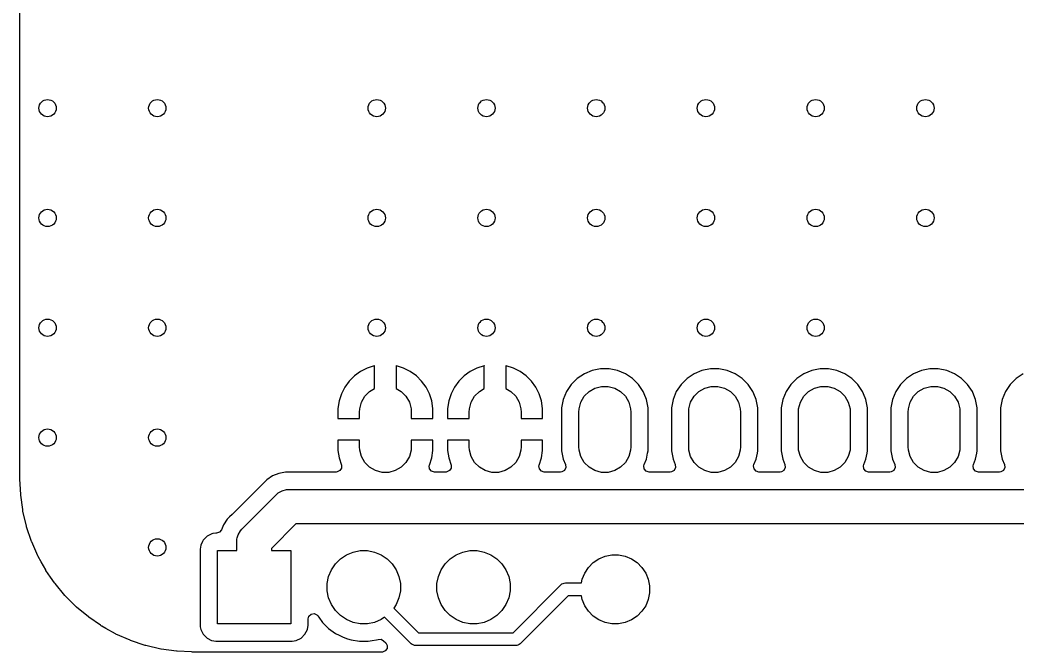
# Model space of a CAD drawing. Extents: x 2.6 to 14.2, y -9.4 to -3.8.
# Drawn here: x 2.558 to 3.467, y -9.426 to -8.85 of the extents above; entities that cross this region are included whole.
import ezdxf

# ---------------------------------------------------------------- set-up
doc = ezdxf.new("R2010")
doc.units = 0
doc.header["$MEASUREMENT"] = 0
doc.layers.add('BLACK', color=7, linetype='CONTINUOUS')

msp = doc.modelspace()

# ---------------------------------------------------------------- linework, layer by layer
at = {"layer": 'BLACK', "linetype": 'CONTINUOUS'}
for p, q in [((2.55806, -8.87203), (2.55806, -8.82437)), ((2.55806, -9.00283), (2.55806, -8.87203)), ((2.55806, -9.2682), (2.55806, -9.00283)), ((2.87448, -9.16718), (2.86841, -9.17028)), ((2.88096, -9.16507), (2.87448, -9.16718)), ((2.88097, -9.16507), (2.88096, -9.16507)), ((2.88126, -9.16503), (2.88097, -9.16507)), ((2.88126, -9.18595), (2.88126, -9.16503)), ((2.88126, -9.16503), (2.88126, -9.16503)), ((2.90125, -9.16507), (2.90095, -9.16503)), ((2.90095, -9.16503), (2.90095, -9.18595)), ((2.90773, -9.16718), (2.90125, -9.16507)), ((2.90125, -9.16507), (2.90125, -9.16507)), ((2.9138, -9.17028), (2.90773, -9.16718)), ((2.97448, -9.16718), (2.96841, -9.17028)), ((2.98096, -9.16507), (2.97448, -9.16718)), ((2.98097, -9.16507), (2.98096, -9.16507)), ((2.98126, -9.16503), (2.98097, -9.16507)), ((2.98126, -9.18595), (2.98126, -9.16503)), ((2.98126, -9.16503), (2.98126, -9.16503)), ((3.00125, -9.16507), (3.00095, -9.16503)), ((3.00095, -9.16503), (3.00095, -9.18595)), ((3.00773, -9.16718), (3.00125, -9.16507)), ((3.00125, -9.16507), (3.00125, -9.16507)), ((3.0138, -9.17028), (3.00773, -9.16718)), ((3.08723, -9.16793), (3.07962, -9.16944)), ((3.09499, -9.16793), (3.08723, -9.16793)), ((3.08723, -9.16793), (3.08723, -9.16793)), ((3.1026, -9.16944), (3.09499, -9.16793)), ((3.09499, -9.16793), (3.09499, -9.16793)), ((3.18723, -9.16793), (3.17962, -9.16944)), ((3.19499, -9.16793), (3.18723, -9.16793)), ((3.18723, -9.16793), (3.18723, -9.16793)), ((3.2026, -9.16944), (3.19499, -9.16793)), ((3.19499, -9.16793), (3.19499, -9.16793)), ((3.28723, -9.16793), (3.27962, -9.16944)), ((3.29499, -9.16793), (3.28723, -9.16793)), ((3.28723, -9.16793), (3.28723, -9.16793)), ((3.3026, -9.16944), (3.29499, -9.16793)), ((3.29499, -9.16793), (3.29499, -9.16793)), ((3.38723, -9.16793), (3.37962, -9.16944)), ((3.39499, -9.16793), (3.38723, -9.16793)), ((3.38723, -9.16793), (3.38723, -9.16793)), ((3.4026, -9.16944), (3.39499, -9.16793)), ((3.39499, -9.16793), (3.39499, -9.16793)), ((2.86289, -9.17428), (2.85807, -9.1791)), ((2.86841, -9.17028), (2.86289, -9.17428)), ((2.91932, -9.17428), (2.9138, -9.17028)), ((2.92414, -9.1791), (2.91932, -9.17428)), ((2.96289, -9.17428), (2.95807, -9.1791)), ((2.96841, -9.17028), (2.96289, -9.17428)), ((3.01932, -9.17428), (3.0138, -9.17028)), ((3.02414, -9.1791), (3.01932, -9.17428)), ((3.066, -9.17672), (3.06051, -9.18221)), ((3.07245, -9.17241), (3.066, -9.17672)), ((3.066, -9.17672), (3.066, -9.17672)), ((3.07962, -9.16944), (3.07245, -9.17241)), ((3.07245, -9.17241), (3.07245, -9.17241)), ((3.07962, -9.16944), (3.07962, -9.16944)), ((3.10976, -9.17241), (3.1026, -9.16944)), ((3.1026, -9.16944), (3.1026, -9.16944)), ((3.11622, -9.17672), (3.10976, -9.17241)), ((3.10976, -9.17241), (3.10976, -9.17241)), ((3.1217, -9.18221), (3.11622, -9.17672)), ((3.11622, -9.17672), (3.11622, -9.17672)), ((3.166, -9.17672), (3.16051, -9.18221)), ((3.17245, -9.17241), (3.166, -9.17672)), ((3.166, -9.17672), (3.166, -9.17672)), ((3.17962, -9.16944), (3.17245, -9.17241)), ((3.17245, -9.17241), (3.17245, -9.17241)), ((3.17962, -9.16944), (3.17962, -9.16944)), ((3.20976, -9.17241), (3.2026, -9.16944)), ((3.2026, -9.16944), (3.2026, -9.16944)), ((3.21622, -9.17672), (3.20976, -9.17241)), ((3.20976, -9.17241), (3.20976, -9.17241)), ((3.2217, -9.18221), (3.21622, -9.17672)), ((3.21622, -9.17672), (3.21622, -9.17672)), ((3.266, -9.17672), (3.26051, -9.18221)), ((3.27245, -9.17241), (3.266, -9.17672)), ((3.266, -9.17672), (3.266, -9.17672)), ((3.27962, -9.16944), (3.27245, -9.17241)), ((3.27245, -9.17241), (3.27245, -9.17241)), ((3.27962, -9.16944), (3.27962, -9.16944)), ((3.30976, -9.17241), (3.3026, -9.16944)), ((3.3026, -9.16944), (3.3026, -9.16944)), ((3.31622, -9.17672), (3.30976, -9.17241)), ((3.30976, -9.17241), (3.30976, -9.17241)), ((3.3217, -9.18221), (3.31622, -9.17672)), ((3.31622, -9.17672), (3.31622, -9.17672)), ((3.366, -9.17672), (3.36051, -9.18221)), ((3.37245, -9.17241), (3.366, -9.17672)), ((3.366, -9.17672), (3.366, -9.17672)), ((3.37962, -9.16944), (3.37245, -9.17241)), ((3.37245, -9.17241), (3.37245, -9.17241)), ((3.37962, -9.16944), (3.37962, -9.16944)), ((3.40976, -9.17241), (3.4026, -9.16944)), ((3.4026, -9.16944), (3.4026, -9.16944)), ((3.41622, -9.17672), (3.40976, -9.17241)), ((3.40976, -9.17241), (3.40976, -9.17241)), ((3.4217, -9.18221), (3.41622, -9.17672)), ((3.41622, -9.17672), (3.41622, -9.17672)), ((3.466, -9.17672), (3.46051, -9.18221)), ((3.47245, -9.17241), (3.466, -9.17672)), ((3.466, -9.17672), (3.466, -9.17672)), ((2.85407, -9.18462), (2.85097, -9.19069)), ((2.85807, -9.1791), (2.85407, -9.18462)), ((2.87673, -9.18857), (2.88126, -9.18595)), ((2.90095, -9.18595), (2.90549, -9.18857)), ((2.92815, -9.18462), (2.92414, -9.1791)), ((2.93124, -9.19069), (2.92815, -9.18462)), ((2.95407, -9.18462), (2.95097, -9.19069)), ((2.95807, -9.1791), (2.95407, -9.18462)), ((2.97673, -9.18857), (2.98126, -9.18595)), ((3.00095, -9.18595), (3.00549, -9.18857)), ((3.02815, -9.18462), (3.02414, -9.1791)), ((3.03124, -9.19069), (3.02815, -9.18462)), ((3.06051, -9.18221), (3.0562, -9.18866)), ((3.06051, -9.18221), (3.06051, -9.18221)), ((3.07673, -9.18857), (3.08207, -9.18549)), ((3.08207, -9.18549), (3.08802, -9.18389)), ((3.08802, -9.18389), (3.09419, -9.18389)), ((3.09419, -9.18389), (3.10015, -9.18549)), ((3.10015, -9.18549), (3.10549, -9.18857)), ((3.12601, -9.18866), (3.1217, -9.18221)), ((3.1217, -9.18221), (3.1217, -9.18221)), ((3.16051, -9.18221), (3.1562, -9.18866)), ((3.16051, -9.18221), (3.16051, -9.18221)), ((3.17673, -9.18857), (3.18207, -9.18549)), ((3.18207, -9.18549), (3.18802, -9.18389)), ((3.18802, -9.18389), (3.19419, -9.18389)), ((3.19419, -9.18389), (3.20015, -9.18549)), ((3.20015, -9.18549), (3.20549, -9.18857)), ((3.22601, -9.18866), (3.2217, -9.18221)), ((3.2217, -9.18221), (3.2217, -9.18221)), ((3.26051, -9.18221), (3.2562, -9.18866)), ((3.26051, -9.18221), (3.26051, -9.18221)), ((3.27673, -9.18857), (3.28207, -9.18549)), ((3.28207, -9.18549), (3.28802, -9.18389)), ((3.28802, -9.18389), (3.29419, -9.18389)), ((3.29419, -9.18389), (3.30015, -9.18549)), ((3.30015, -9.18549), (3.30549, -9.18857)), ((3.32601, -9.18866), (3.3217, -9.18221)), ((3.3217, -9.18221), (3.3217, -9.18221)), ((3.36051, -9.18221), (3.3562, -9.18866)), ((3.36051, -9.18221), (3.36051, -9.18221)), ((3.37673, -9.18857), (3.38207, -9.18549)), ((3.38207, -9.18549), (3.38802, -9.18389)), ((3.38802, -9.18389), (3.39419, -9.18389)), ((3.39419, -9.18389), (3.40015, -9.18549)), ((3.40015, -9.18549), (3.40549, -9.18857)), ((3.42601, -9.18866), (3.4217, -9.18221)), ((3.4217, -9.18221), (3.4217, -9.18221)), ((3.46051, -9.18221), (3.4562, -9.18866)), ((3.46051, -9.18221), (3.46051, -9.18221)), ((2.85097, -9.19069), (2.84887, -9.19717)), ((2.86928, -9.19828), (2.87237, -9.19293)), ((2.87237, -9.19293), (2.87673, -9.18857)), ((2.90549, -9.18857), (2.90985, -9.19293)), ((2.90985, -9.19293), (2.91293, -9.19828)), ((2.93335, -9.19717), (2.93124, -9.19069)), ((2.95097, -9.19069), (2.94887, -9.19717)), ((2.96928, -9.19828), (2.97237, -9.19293)), ((2.97237, -9.19293), (2.97673, -9.18857)), ((3.00549, -9.18857), (3.00985, -9.19293)), ((3.00985, -9.19293), (3.01293, -9.19828)), ((3.03335, -9.19717), (3.03124, -9.19069)), ((3.05323, -9.19583), (3.05172, -9.20344)), ((3.0562, -9.18866), (3.05323, -9.19583)), ((3.05323, -9.19583), (3.05323, -9.19583)), ((3.0562, -9.18866), (3.0562, -9.18866)), ((3.06928, -9.19828), (3.07237, -9.19293)), ((3.07237, -9.19293), (3.07673, -9.18857)), ((3.10549, -9.18857), (3.10985, -9.19293)), ((3.10985, -9.19293), (3.11293, -9.19828)), ((3.12839, -9.1944), (3.12601, -9.18866)), ((3.12601, -9.18866), (3.12601, -9.18866)), ((3.12898, -9.19583), (3.12839, -9.1944)), ((3.1305, -9.20344), (3.12898, -9.19583)), ((3.12898, -9.19583), (3.12898, -9.19583)), ((3.12898, -9.19583), (3.12898, -9.19583)), ((3.15323, -9.19583), (3.15172, -9.20344)), ((3.1562, -9.18866), (3.15323, -9.19583)), ((3.15323, -9.19583), (3.15323, -9.19583)), ((3.1562, -9.18866), (3.1562, -9.18866)), ((3.16928, -9.19828), (3.17237, -9.19293)), ((3.17237, -9.19293), (3.17673, -9.18857)), ((3.20549, -9.18857), (3.20985, -9.19293)), ((3.20985, -9.19293), (3.21293, -9.19828)), ((3.22839, -9.1944), (3.22601, -9.18866)), ((3.22601, -9.18866), (3.22601, -9.18866)), ((3.22898, -9.19583), (3.22839, -9.1944)), ((3.2305, -9.20344), (3.22898, -9.19583)), ((3.22898, -9.19583), (3.22898, -9.19583)), ((3.22898, -9.19583), (3.22898, -9.19583)), ((3.25323, -9.19583), (3.25172, -9.20344)), ((3.2562, -9.18866), (3.25323, -9.19583)), ((3.25323, -9.19583), (3.25323, -9.19583)), ((3.2562, -9.18866), (3.2562, -9.18866)), ((3.26928, -9.19828), (3.27237, -9.19293)), ((3.27237, -9.19293), (3.27673, -9.18857)), ((3.30549, -9.18857), (3.30985, -9.19293)), ((3.30985, -9.19293), (3.31293, -9.19828)), ((3.32839, -9.1944), (3.32601, -9.18866)), ((3.32601, -9.18866), (3.32601, -9.18866)), ((3.32898, -9.19583), (3.32839, -9.1944)), ((3.3305, -9.20344), (3.32898, -9.19583)), ((3.32898, -9.19583), (3.32898, -9.19583)), ((3.32898, -9.19583), (3.32898, -9.19583)), ((3.35323, -9.19583), (3.35172, -9.20344)), ((3.3562, -9.18866), (3.35323, -9.19583)), ((3.35323, -9.19583), (3.35323, -9.19583)), ((3.3562, -9.18866), (3.3562, -9.18866)), ((3.36928, -9.19828), (3.37237, -9.19293)), ((3.37237, -9.19293), (3.37673, -9.18857)), ((3.40549, -9.18857), (3.40985, -9.19293)), ((3.40985, -9.19293), (3.41293, -9.19828)), ((3.42839, -9.1944), (3.42601, -9.18866)), ((3.42601, -9.18866), (3.42601, -9.18866)), ((3.42898, -9.19583), (3.42839, -9.1944)), ((3.4305, -9.20344), (3.42898, -9.19583)), ((3.42898, -9.19583), (3.42898, -9.19583)), ((3.42898, -9.19583), (3.42898, -9.19583)), ((3.45323, -9.19583), (3.45172, -9.20344)), ((3.4562, -9.18866), (3.45323, -9.19583)), ((3.45323, -9.19583), (3.45323, -9.19583)), ((3.4562, -9.18866), (3.4562, -9.18866)), ((2.84887, -9.19717), (2.8478, -9.20391)), ((2.8478, -9.20391), (2.8478, -9.21322)), ((2.86748, -9.20731), (2.86769, -9.20423)), ((2.86769, -9.20423), (2.86928, -9.19828)), ((2.91293, -9.19828), (2.91453, -9.20423)), ((2.91453, -9.20423), (2.91473, -9.20731)), ((2.93441, -9.20391), (2.93335, -9.19717)), ((2.93441, -9.21322), (2.93441, -9.20391)), ((2.94887, -9.19717), (2.9478, -9.20391)), ((2.9478, -9.20391), (2.9478, -9.21322)), ((2.96748, -9.20731), (2.96769, -9.20423)), ((2.96769, -9.20423), (2.96928, -9.19828)), ((3.01293, -9.19828), (3.01453, -9.20423)), ((3.01453, -9.20423), (3.01473, -9.20731)), ((3.03441, -9.20391), (3.03335, -9.19717)), ((3.03441, -9.21322), (3.03441, -9.20391)), ((3.05172, -9.20344), (3.05172, -9.20344)), ((3.05172, -9.20344), (3.05172, -9.24269)), ((3.06748, -9.20731), (3.06769, -9.20423)), ((3.06769, -9.20423), (3.06928, -9.19828)), ((3.11293, -9.19828), (3.11453, -9.20423)), ((3.11453, -9.20423), (3.11473, -9.20731)), ((3.1305, -9.24269), (3.1305, -9.20344)), ((3.15172, -9.20344), (3.15172, -9.20344)), ((3.15172, -9.20344), (3.15172, -9.24269)), ((3.16748, -9.20731), (3.16769, -9.20423)), ((3.16769, -9.20423), (3.16928, -9.19828)), ((3.21293, -9.19828), (3.21453, -9.20423)), ((3.21453, -9.20423), (3.21473, -9.20731)), ((3.2305, -9.24269), (3.2305, -9.20344)), ((3.25172, -9.20344), (3.25172, -9.20344)), ((3.25172, -9.20344), (3.25172, -9.24269)), ((3.26748, -9.20731), (3.26769, -9.20423)), ((3.26769, -9.20423), (3.26928, -9.19828)), ((3.31293, -9.19828), (3.31453, -9.20423)), ((3.31453, -9.20423), (3.31473, -9.20731)), ((3.3305, -9.24269), (3.3305, -9.20344)), ((3.35172, -9.20344), (3.35172, -9.20344)), ((3.35172, -9.20344), (3.35172, -9.24269)), ((3.36748, -9.20731), (3.36769, -9.20423)), ((3.36769, -9.20423), (3.36928, -9.19828)), ((3.41293, -9.19828), (3.41453, -9.20423)), ((3.41453, -9.20423), (3.41473, -9.20731)), ((3.4305, -9.24269), (3.4305, -9.20344)), ((3.45172, -9.20344), (3.45172, -9.20344)), ((3.45172, -9.20344), (3.45172, -9.24269)), ((2.8478, -9.21322), (2.86748, -9.21322)), ((2.86748, -9.21322), (2.86748, -9.20731)), ((2.91473, -9.20731), (2.91473, -9.21322)), ((2.91473, -9.21322), (2.93441, -9.21322)), ((2.9478, -9.21322), (2.96748, -9.21322)), ((2.96748, -9.21322), (2.96748, -9.20731)), ((3.01473, -9.20731), (3.01473, -9.21322)), ((3.01473, -9.21322), (3.03441, -9.21322)), ((3.06748, -9.23881), (3.06748, -9.20731)), ((3.11473, -9.20731), (3.11473, -9.23881)), ((3.16748, -9.23881), (3.16748, -9.20731)), ((3.21473, -9.20731), (3.21473, -9.23881)), ((3.26748, -9.23881), (3.26748, -9.20731)), ((3.31473, -9.20731), (3.31473, -9.23881)), ((3.36748, -9.23881), (3.36748, -9.20731)), ((3.41473, -9.20731), (3.41473, -9.23881)), ((2.86748, -9.23291), (2.8478, -9.23291)), ((2.8478, -9.23291), (2.8478, -9.24222)), ((2.86748, -9.23881), (2.86748, -9.23291)), ((2.86769, -9.24189), (2.86748, -9.23881)), ((2.91473, -9.23881), (2.91453, -9.24189)), ((2.93441, -9.23291), (2.91473, -9.23291)), ((2.91473, -9.23291), (2.91473, -9.23881)), ((2.93441, -9.24222), (2.93441, -9.23291)), ((2.96748, -9.23291), (2.9478, -9.23291)), ((2.9478, -9.23291), (2.9478, -9.24222)), ((2.96748, -9.23881), (2.96748, -9.23291)), ((2.96769, -9.24189), (2.96748, -9.23881)), ((3.01473, -9.23881), (3.01453, -9.24189)), ((3.03441, -9.23291), (3.01473, -9.23291)), ((3.01473, -9.23291), (3.01473, -9.23881)), ((3.03441, -9.24222), (3.03441, -9.23291)), ((3.06769, -9.24189), (3.06748, -9.23881)), ((3.11473, -9.23881), (3.11453, -9.24189)), ((3.16769, -9.24189), (3.16748, -9.23881)), ((3.21473, -9.23881), (3.21453, -9.24189)), ((3.26769, -9.24189), (3.26748, -9.23881)), ((3.31473, -9.23881), (3.31453, -9.24189)), ((3.36769, -9.24189), (3.36748, -9.23881)), ((3.41473, -9.23881), (3.41453, -9.24189)), ((2.8478, -9.24222), (2.84887, -9.24895)), ((2.84887, -9.24895), (2.851, -9.25552)), ((2.86928, -9.24785), (2.86769, -9.24189)), ((2.87237, -9.25319), (2.86928, -9.24785)), ((2.91293, -9.24785), (2.90985, -9.25319)), ((2.91453, -9.24189), (2.91293, -9.24785)), ((2.93121, -9.25552), (2.93335, -9.24895)), ((2.93335, -9.24895), (2.93441, -9.24222)), ((2.9478, -9.24222), (2.94887, -9.24895)), ((2.94887, -9.24895), (2.951, -9.25552)), ((2.96928, -9.24785), (2.96769, -9.24189)), ((2.97237, -9.25319), (2.96928, -9.24785)), ((3.01293, -9.24785), (3.00985, -9.25319)), ((3.01453, -9.24189), (3.01293, -9.24785)), ((3.03121, -9.25552), (3.03335, -9.24895)), ((3.03335, -9.24895), (3.03441, -9.24222)), ((3.05172, -9.24269), (3.05172, -9.24269)), ((3.05172, -9.24269), (3.05172, -9.24269)), ((3.05172, -9.24269), (3.05323, -9.2503)), ((3.05323, -9.2503), (3.05323, -9.2503)), ((3.05323, -9.2503), (3.05524, -9.25516)), ((3.06928, -9.24785), (3.06769, -9.24189)), ((3.07237, -9.25319), (3.06928, -9.24785)), ((3.11293, -9.24785), (3.10985, -9.25319)), ((3.11453, -9.24189), (3.11293, -9.24785)), ((3.12697, -9.25516), (3.12898, -9.2503)), ((3.12898, -9.2503), (3.1301, -9.2447)), ((3.12898, -9.2503), (3.12898, -9.2503)), ((3.1301, -9.2447), (3.1305, -9.24269)), ((3.15172, -9.24269), (3.15172, -9.24269)), ((3.15172, -9.24269), (3.15172, -9.24269)), ((3.15172, -9.24269), (3.15323, -9.2503)), ((3.15323, -9.2503), (3.15323, -9.2503)), ((3.15323, -9.2503), (3.15524, -9.25516)), ((3.16928, -9.24785), (3.16769, -9.24189)), ((3.17237, -9.25319), (3.16928, -9.24785)), ((3.21293, -9.24785), (3.20985, -9.25319)), ((3.21453, -9.24189), (3.21293, -9.24785)), ((3.22697, -9.25516), (3.22898, -9.2503)), ((3.22898, -9.2503), (3.2301, -9.2447)), ((3.22898, -9.2503), (3.22898, -9.2503)), ((3.2301, -9.2447), (3.2305, -9.24269)), ((3.25172, -9.24269), (3.25172, -9.24269)), ((3.25172, -9.24269), (3.25172, -9.24269)), ((3.25172, -9.24269), (3.25323, -9.2503)), ((3.25323, -9.2503), (3.25323, -9.2503)), ((3.25323, -9.2503), (3.25524, -9.25516)), ((3.26928, -9.24785), (3.26769, -9.24189)), ((3.27237, -9.25319), (3.26928, -9.24785)), ((3.31293, -9.24785), (3.30985, -9.25319)), ((3.31453, -9.24189), (3.31293, -9.24785)), ((3.32697, -9.25516), (3.32898, -9.2503)), ((3.32898, -9.2503), (3.3301, -9.2447)), ((3.32898, -9.2503), (3.32898, -9.2503)), ((3.3301, -9.2447), (3.3305, -9.24269)), ((3.35172, -9.24269), (3.35172, -9.24269)), ((3.35172, -9.24269), (3.35172, -9.24269)), ((3.35172, -9.24269), (3.35323, -9.2503)), ((3.35323, -9.2503), (3.35323, -9.2503)), ((3.35323, -9.2503), (3.35524, -9.25516)), ((3.36928, -9.24785), (3.36769, -9.24189)), ((3.37237, -9.25319), (3.36928, -9.24785)), ((3.41293, -9.24785), (3.40985, -9.25319)), ((3.41453, -9.24189), (3.41293, -9.24785)), ((3.42697, -9.25516), (3.42898, -9.2503)), ((3.42898, -9.2503), (3.4301, -9.2447)), ((3.42898, -9.2503), (3.42898, -9.2503)), ((3.4301, -9.2447), (3.4305, -9.24269)), ((3.45172, -9.24269), (3.45172, -9.24269)), ((3.45172, -9.24269), (3.45172, -9.24269)), ((3.45172, -9.24269), (3.45323, -9.2503)), ((3.45323, -9.2503), (3.45323, -9.2503)), ((3.45323, -9.2503), (3.45524, -9.25516)), ((2.85108, -9.25827), (2.84966, -9.26062)), ((2.851, -9.25552), (2.85108, -9.25827)), ((2.87673, -9.25755), (2.87237, -9.25319)), ((2.88207, -9.26063), (2.87673, -9.25755)), ((2.90549, -9.25755), (2.90015, -9.26063)), ((2.90985, -9.25319), (2.90549, -9.25755)), ((2.93102, -9.25633), (2.93121, -9.25552)), ((2.93142, -9.25906), (2.93102, -9.25633)), ((2.93322, -9.26113), (2.93142, -9.25906)), ((2.95108, -9.25827), (2.94966, -9.26062)), ((2.951, -9.25552), (2.95108, -9.25827)), ((2.97673, -9.25755), (2.97237, -9.25319)), ((2.98207, -9.26063), (2.97673, -9.25755)), ((3.00549, -9.25755), (3.00015, -9.26063)), ((3.00985, -9.25319), (3.00549, -9.25755)), ((3.03102, -9.25633), (3.03121, -9.25552)), ((3.03142, -9.25906), (3.03102, -9.25633)), ((3.03322, -9.26113), (3.03142, -9.25906)), ((3.05554, -9.25789), (3.05431, -9.26035)), ((3.05524, -9.25516), (3.05554, -9.25789)), ((3.07673, -9.25755), (3.07237, -9.25319)), ((3.08207, -9.26063), (3.07673, -9.25755)), ((3.10549, -9.25755), (3.10015, -9.26063)), ((3.10985, -9.25319), (3.10549, -9.25755)), ((3.12665, -9.25633), (3.12697, -9.25516)), ((3.12704, -9.25906), (3.12665, -9.25633)), ((3.12884, -9.26113), (3.12704, -9.25906)), ((3.15554, -9.25789), (3.15431, -9.26035)), ((3.15524, -9.25516), (3.15554, -9.25789)), ((3.17673, -9.25755), (3.17237, -9.25319)), ((3.18207, -9.26063), (3.17673, -9.25755)), ((3.20549, -9.25755), (3.20015, -9.26063)), ((3.20985, -9.25319), (3.20549, -9.25755)), ((3.22665, -9.25633), (3.22697, -9.25516)), ((3.22704, -9.25906), (3.22665, -9.25633)), ((3.22884, -9.26113), (3.22704, -9.25906)), ((3.25554, -9.25789), (3.25431, -9.26035)), ((3.25524, -9.25516), (3.25554, -9.25789)), ((3.27673, -9.25755), (3.27237, -9.25319)), ((3.28207, -9.26063), (3.27673, -9.25755)), ((3.30549, -9.25755), (3.30015, -9.26063)), ((3.30985, -9.25319), (3.30549, -9.25755)), ((3.32665, -9.25633), (3.32697, -9.25516)), ((3.32704, -9.25906), (3.32665, -9.25633)), ((3.32884, -9.26113), (3.32704, -9.25906)), ((3.35554, -9.25789), (3.35431, -9.26035)), ((3.35524, -9.25516), (3.35554, -9.25789)), ((3.37673, -9.25755), (3.37237, -9.25319)), ((3.38207, -9.26063), (3.37673, -9.25755)), ((3.40549, -9.25755), (3.40015, -9.26063)), ((3.40985, -9.25319), (3.40549, -9.25755)), ((3.42665, -9.25633), (3.42697, -9.25516)), ((3.42704, -9.25906), (3.42665, -9.25633)), ((3.42884, -9.26113), (3.42704, -9.25906)), ((3.45554, -9.25789), (3.45431, -9.26035)), ((3.45524, -9.25516), (3.45554, -9.25789)), ((2.55806, -9.26843), (2.55806, -9.2682)), ((2.55849, -9.27762), (2.55806, -9.26843)), ((2.7881, -9.2655), (2.78294, -9.26895)), ((2.79384, -9.26312), (2.7881, -9.2655)), ((2.7881, -9.2655), (2.7881, -9.2655)), ((2.79992, -9.26191), (2.79384, -9.26312)), ((2.79384, -9.26312), (2.79384, -9.26312)), ((2.84636, -9.26191), (2.79992, -9.26191)), ((2.84719, -9.26184), (2.84636, -9.26191)), ((2.84966, -9.26062), (2.84719, -9.26184)), ((2.88802, -9.26223), (2.88207, -9.26063)), ((2.89419, -9.26223), (2.88802, -9.26223)), ((2.90015, -9.26063), (2.89419, -9.26223)), ((2.93586, -9.26191), (2.93322, -9.26113)), ((2.94636, -9.26191), (2.93586, -9.26191)), ((2.94719, -9.26184), (2.94636, -9.26191)), ((2.94966, -9.26062), (2.94719, -9.26184)), ((2.98802, -9.26223), (2.98207, -9.26063)), ((2.99419, -9.26223), (2.98802, -9.26223)), ((3.00015, -9.26063), (2.99419, -9.26223)), ((3.03586, -9.26191), (3.03322, -9.26113)), ((3.05073, -9.26191), (3.03586, -9.26191)), ((3.05194, -9.26176), (3.05073, -9.26191)), ((3.05431, -9.26035), (3.05194, -9.26176)), ((3.08802, -9.26223), (3.08207, -9.26063)), ((3.09419, -9.26223), (3.08802, -9.26223)), ((3.10015, -9.26063), (3.09419, -9.26223)), ((3.13148, -9.26191), (3.12884, -9.26113)), ((3.15073, -9.26191), (3.13148, -9.26191)), ((3.15194, -9.26176), (3.15073, -9.26191)), ((3.15431, -9.26035), (3.15194, -9.26176)), ((3.18802, -9.26223), (3.18207, -9.26063)), ((3.19419, -9.26223), (3.18802, -9.26223)), ((3.20015, -9.26063), (3.19419, -9.26223)), ((3.23148, -9.26191), (3.22884, -9.26113)), ((3.25073, -9.26191), (3.23148, -9.26191)), ((3.25194, -9.26176), (3.25073, -9.26191)), ((3.25431, -9.26035), (3.25194, -9.26176)), ((3.28802, -9.26223), (3.28207, -9.26063)), ((3.29419, -9.26223), (3.28802, -9.26223)), ((3.30015, -9.26063), (3.29419, -9.26223)), ((3.33148, -9.26191), (3.32884, -9.26113)), ((3.35073, -9.26191), (3.33148, -9.26191)), ((3.35194, -9.26176), (3.35073, -9.26191)), ((3.35431, -9.26035), (3.35194, -9.26176)), ((3.38802, -9.26223), (3.38207, -9.26063)), ((3.39419, -9.26223), (3.38802, -9.26223)), ((3.40015, -9.26063), (3.39419, -9.26223)), ((3.43148, -9.26191), (3.42884, -9.26113)), ((3.45073, -9.26191), (3.43148, -9.26191)), ((3.45194, -9.26176), (3.45073, -9.26191)), ((3.45431, -9.26035), (3.45194, -9.26176)), ((2.55872, -9.28264), (2.55849, -9.27762)), ((2.78294, -9.26895), (2.7572, -9.29469)), ((2.78294, -9.26895), (2.78294, -9.26895)), ((2.55876, -9.28309), (2.55872, -9.28264)), ((2.56058, -9.29613), (2.55876, -9.28309)), ((2.76029, -9.3139), (2.79189, -9.28229)), ((2.79189, -9.28229), (2.79344, -9.28093)), ((2.79344, -9.28093), (2.797, -9.27888)), ((2.797, -9.27888), (2.80097, -9.27781)), ((2.80097, -9.27781), (2.80303, -9.27768)), ((2.80303, -9.27768), (5.06828, -9.27768)), ((2.7572, -9.29469), (2.75133, -9.30055)), ((2.56071, -9.29705), (2.56058, -9.29613)), ((2.56079, -9.29749), (2.56071, -9.29705)), ((2.56402, -9.31121), (2.56079, -9.29749)), ((2.74914, -9.30274), (2.74694, -9.30494)), ((2.75133, -9.30055), (2.74914, -9.30274)), ((2.56414, -9.31164), (2.56402, -9.31121)), ((2.56862, -9.32501), (2.56414, -9.31164)), ((2.74349, -9.3101), (2.74166, -9.31452)), ((2.74694, -9.30494), (2.74349, -9.3101)), ((2.74349, -9.3101), (2.74349, -9.3101)), ((2.75893, -9.31545), (2.76029, -9.3139)), ((2.80955, -9.30917), (2.78717, -9.33156)), ((5.0748, -9.30917), (2.80955, -9.30917)), ((2.72857, -9.32038), (2.72504, -9.32392)), ((2.73302, -9.31812), (2.72857, -9.32038)), ((2.72857, -9.32038), (2.72857, -9.32038)), ((2.72857, -9.32038), (2.72857, -9.32038)), ((2.73372, -9.31801), (2.73302, -9.31812)), ((2.73672, -9.31753), (2.73372, -9.31801)), ((2.73715, -9.31753), (2.73672, -9.31753)), ((2.73733, -9.31753), (2.73715, -9.31753)), ((2.73994, -9.31666), (2.73733, -9.31753)), ((2.74166, -9.31452), (2.73994, -9.31666)), ((2.75567, -9.32503), (2.75581, -9.32298)), ((2.75581, -9.32298), (2.75612, -9.3218)), ((2.75612, -9.3218), (2.75687, -9.31901)), ((2.75687, -9.31901), (2.75893, -9.31545)), ((2.56878, -9.32543), (2.56862, -9.32501)), ((2.57448, -9.33832), (2.56878, -9.32543)), ((2.72277, -9.32837), (2.72219, -9.33206)), ((2.72219, -9.33206), (2.72219, -9.40147)), ((2.72438, -9.32522), (2.72277, -9.32837)), ((2.72504, -9.32392), (2.72438, -9.32522)), ((2.72504, -9.32392), (2.72504, -9.32392)), ((2.72504, -9.32392), (2.72504, -9.32392)), ((2.75567, -9.3333), (2.75567, -9.32503)), ((2.78717, -9.33156), (2.78717, -9.3333)), ((2.57468, -9.33872), (2.57448, -9.33832)), ((2.57448, -9.33832), (2.57448, -9.33832)), ((2.57739, -9.3436), (2.57468, -9.33872)), ((2.73796, -9.40023), (2.73796, -9.3333)), ((2.73796, -9.3333), (2.75567, -9.3333)), ((2.78717, -9.3333), (2.80489, -9.3333)), ((2.80489, -9.3333), (2.80489, -9.40023)), ((2.84555, -9.34553), (2.85019, -9.3409)), ((2.85019, -9.3409), (2.85565, -9.33725)), ((2.85565, -9.33725), (2.86171, -9.33474)), ((2.86171, -9.33474), (2.86814, -9.33346)), ((2.86814, -9.33346), (2.8747, -9.33346)), ((2.8747, -9.33346), (2.88114, -9.33474)), ((2.88114, -9.33474), (2.8872, -9.33725)), ((2.8872, -9.33725), (2.89265, -9.3409)), ((2.89265, -9.3409), (2.89729, -9.34553)), ((2.94555, -9.34553), (2.95019, -9.3409)), ((2.95019, -9.3409), (2.95565, -9.33725)), ((2.95565, -9.33725), (2.96171, -9.33474)), ((2.96171, -9.33474), (2.96814, -9.33346)), ((2.96814, -9.33346), (2.9747, -9.33346)), ((2.9747, -9.33346), (2.98114, -9.33474)), ((2.98114, -9.33474), (2.9872, -9.33725)), ((2.9872, -9.33725), (2.99265, -9.3409)), ((2.99265, -9.3409), (2.99729, -9.34553)), ((3.08057, -9.34439), (3.08571, -9.34096)), ((3.08571, -9.34096), (3.09141, -9.33859)), ((3.09141, -9.33859), (3.09747, -9.33739)), ((3.09747, -9.33739), (3.10364, -9.33739)), ((3.10364, -9.33739), (3.1097, -9.33859)), ((3.1097, -9.33859), (3.1154, -9.34096)), ((3.1154, -9.34096), (3.12054, -9.34439)), ((2.58153, -9.35103), (2.57739, -9.3436)), ((2.84191, -9.35099), (2.84555, -9.34553)), ((2.89729, -9.34553), (2.90093, -9.35099)), ((2.94191, -9.35099), (2.94555, -9.34553)), ((2.99729, -9.34553), (3.00093, -9.35099)), ((3.07278, -9.35389), (3.07621, -9.34875)), ((3.07621, -9.34875), (3.08057, -9.34439)), ((3.12054, -9.34439), (3.1249, -9.34875)), ((3.1249, -9.34875), (3.12833, -9.35389)), ((2.58177, -9.35142), (2.58153, -9.35103)), ((2.58605, -9.35766), (2.58177, -9.35142)), ((2.58963, -9.36289), (2.58605, -9.35766)), ((2.83812, -9.36348), (2.8394, -9.35705)), ((2.8394, -9.35705), (2.84191, -9.35099)), ((2.90093, -9.35099), (2.90344, -9.35705)), ((2.90344, -9.35705), (2.90472, -9.36348)), ((2.93812, -9.36348), (2.9394, -9.35705)), ((2.9394, -9.35705), (2.94191, -9.35099)), ((3.00093, -9.35099), (3.00344, -9.35705)), ((3.00344, -9.35705), (3.00472, -9.36348)), ((3.07042, -9.35959), (3.07278, -9.35389)), ((3.12833, -9.35389), (3.13069, -9.35959)), ((2.58974, -9.36304), (2.58963, -9.36289)), ((2.59001, -9.3634), (2.58974, -9.36304)), ((2.59901, -9.37425), (2.59001, -9.3634)), ((2.83812, -9.37004), (2.83812, -9.36348)), ((2.90472, -9.36348), (2.90472, -9.37004)), ((2.93812, -9.37004), (2.93812, -9.36348)), ((3.00472, -9.36348), (3.00472, -9.37004)), ((3.00742, -9.40817), (3.05104, -9.36456)), ((3.05104, -9.36456), (3.05193, -9.36382)), ((3.05193, -9.36382), (3.05318, -9.36331)), ((3.05318, -9.36331), (3.05406, -9.36294)), ((3.05406, -9.36294), (3.05521, -9.36283)), ((3.05521, -9.36283), (3.06977, -9.36283)), ((3.06977, -9.36283), (3.07042, -9.35959)), ((3.13069, -9.35959), (3.1319, -9.36565)), ((3.1319, -9.36565), (3.1319, -9.37182)), ((2.59931, -9.37458), (2.59901, -9.37425)), ((2.60454, -9.3798), (2.59931, -9.37458)), ((2.8394, -9.37648), (2.83812, -9.37004)), ((2.84191, -9.38254), (2.8394, -9.37648)), ((2.90344, -9.37648), (2.90093, -9.38254)), ((2.90472, -9.37004), (2.90344, -9.37648)), ((2.9394, -9.37648), (2.93812, -9.37004)), ((2.94191, -9.38254), (2.9394, -9.37648)), ((3.00344, -9.37648), (3.00093, -9.38254)), ((3.00472, -9.37004), (3.00344, -9.37648)), ((3.05766, -9.37464), (3.01405, -9.41825)), ((3.06977, -9.37464), (3.05766, -9.37464)), ((3.07042, -9.37788), (3.06977, -9.37464)), ((3.1319, -9.37182), (3.13069, -9.37788)), ((2.60928, -9.38454), (2.60454, -9.3798)), ((2.60961, -9.38485), (2.60928, -9.38454)), ((2.62045, -9.39385), (2.60961, -9.38485)), ((2.84555, -9.38799), (2.84191, -9.38254)), ((2.90093, -9.38254), (2.89878, -9.38577)), ((2.89878, -9.38577), (2.92118, -9.40817)), ((2.94555, -9.38799), (2.94191, -9.38254)), ((3.00093, -9.38254), (2.99729, -9.38799)), ((3.07278, -9.38358), (3.07042, -9.37788)), ((3.07621, -9.38871), (3.07278, -9.38358)), ((3.12833, -9.38358), (3.1249, -9.38871)), ((3.13069, -9.37788), (3.12833, -9.38358)), ((2.62081, -9.39412), (2.62045, -9.39385)), ((2.63154, -9.40147), (2.62081, -9.39412)), ((2.82065, -9.39567), (2.82143, -9.39303)), ((2.82065, -9.40147), (2.82065, -9.39567)), ((2.82143, -9.39303), (2.82351, -9.39123)), ((2.82351, -9.39123), (2.82623, -9.39084)), ((2.82623, -9.39084), (2.82873, -9.39198)), ((2.82873, -9.39198), (2.82948, -9.3928)), ((2.82948, -9.3928), (2.83035, -9.39399)), ((2.83035, -9.39399), (2.83387, -9.39884)), ((2.85019, -9.39263), (2.84555, -9.38799)), ((2.85565, -9.39628), (2.85019, -9.39263)), ((2.89043, -9.39412), (2.8872, -9.39628)), ((2.91456, -9.41825), (2.89043, -9.39412)), ((2.95019, -9.39263), (2.94555, -9.38799)), ((2.95565, -9.39628), (2.95019, -9.39263)), ((2.99265, -9.39263), (2.9872, -9.39628)), ((2.99729, -9.38799), (2.99265, -9.39263)), ((3.08057, -9.39308), (3.07621, -9.38871)), ((3.08571, -9.39651), (3.08057, -9.39308)), ((3.12054, -9.39308), (3.1154, -9.39651)), ((3.1249, -9.38871), (3.12054, -9.39308)), ((2.63244, -9.40209), (2.63154, -9.40147)), ((2.63282, -9.40232), (2.63244, -9.40209)), ((2.6364, -9.40432), (2.63282, -9.40232)), ((2.64514, -9.40918), (2.6364, -9.40432)), ((2.72219, -9.40147), (2.72242, -9.40294)), ((2.72242, -9.40294), (2.72277, -9.40516)), ((2.80489, -9.40023), (2.73796, -9.40023)), ((2.82007, -9.40516), (2.82065, -9.40147)), ((2.82065, -9.40147), (2.82065, -9.40147)), ((2.83387, -9.39884), (2.83935, -9.40432)), ((2.83935, -9.40432), (2.84562, -9.40887)), ((2.86171, -9.39879), (2.85565, -9.39628)), ((2.86814, -9.40007), (2.86171, -9.39879)), ((2.8747, -9.40007), (2.86814, -9.40007)), ((2.88114, -9.39879), (2.8747, -9.40007)), ((2.8872, -9.39628), (2.88114, -9.39879)), ((2.96171, -9.39879), (2.95565, -9.39628)), ((2.96814, -9.40007), (2.96171, -9.39879)), ((2.9747, -9.40007), (2.96814, -9.40007)), ((2.98114, -9.39879), (2.9747, -9.40007)), ((2.9872, -9.39628), (2.98114, -9.39879)), ((3.09141, -9.39887), (3.08571, -9.39651)), ((3.09747, -9.40008), (3.09141, -9.39887)), ((3.10364, -9.40008), (3.09747, -9.40008)), ((3.1097, -9.39887), (3.10364, -9.40008)), ((3.1154, -9.39651), (3.1097, -9.39887)), ((2.64554, -9.40938), (2.64514, -9.40918)), ((2.65843, -9.41507), (2.64554, -9.40938)), ((2.72277, -9.40516), (2.72504, -9.40961)), ((2.72504, -9.40961), (2.72504, -9.40961)), ((2.72504, -9.40961), (2.72504, -9.40961)), ((2.72504, -9.40961), (2.72857, -9.41314)), ((2.72857, -9.41314), (2.72857, -9.41314)), ((2.72857, -9.41314), (2.72857, -9.41314)), ((2.72857, -9.41314), (2.73268, -9.41524)), ((2.80982, -9.41541), (2.81427, -9.41314)), ((2.81427, -9.41314), (2.8178, -9.40961)), ((2.8178, -9.40961), (2.82007, -9.40516)), ((2.82007, -9.40516), (2.82007, -9.40516)), ((2.82007, -9.40516), (2.82007, -9.40516)), ((2.84562, -9.40887), (2.84888, -9.41053)), ((2.84888, -9.41053), (2.85252, -9.41239)), ((2.85252, -9.41239), (2.85252, -9.41239)), ((2.85252, -9.41239), (2.85252, -9.41239)), ((2.85252, -9.41239), (2.85647, -9.41367)), ((2.85647, -9.41367), (2.85989, -9.41478)), ((2.92118, -9.40817), (3.00742, -9.40817)), ((2.65885, -9.41524), (2.65843, -9.41507)), ((2.67221, -9.41972), (2.65885, -9.41524)), ((2.67265, -9.41984), (2.67221, -9.41972)), ((2.68637, -9.42307), (2.67265, -9.41984)), ((2.73268, -9.41524), (2.73302, -9.41541)), ((2.73302, -9.41541), (2.73672, -9.416)), ((2.73672, -9.416), (2.73672, -9.416)), ((2.73672, -9.416), (2.80613, -9.416)), ((2.80613, -9.416), (2.80982, -9.41541)), ((2.85989, -9.41478), (2.86755, -9.416)), ((2.86755, -9.416), (2.86755, -9.416)), ((2.86755, -9.416), (2.8753, -9.416)), ((2.8753, -9.416), (2.87899, -9.41541)), ((2.87899, -9.41541), (2.88295, -9.41478)), ((2.88295, -9.41478), (2.88451, -9.41428)), ((2.88451, -9.41428), (2.88726, -9.4142)), ((2.88726, -9.4142), (2.88947, -9.41547)), ((2.88947, -9.41547), (2.89147, -9.41747)), ((2.89259, -9.42262), (2.89095, -9.42483)), ((2.89147, -9.41747), (2.89279, -9.41988)), ((2.89279, -9.41988), (2.89259, -9.42262)), ((2.91545, -9.41899), (2.91456, -9.41825)), ((2.91633, -9.41935), (2.91545, -9.41899)), ((2.91758, -9.41987), (2.91633, -9.41935)), ((2.91873, -9.41998), (2.91758, -9.41987)), ((3.00987, -9.41998), (2.91873, -9.41998)), ((3.01102, -9.41987), (3.00987, -9.41998)), ((3.0119, -9.4195), (3.01102, -9.41987)), ((3.01315, -9.41899), (3.0119, -9.4195)), ((3.01405, -9.41825), (3.01315, -9.41899)), ((2.68681, -9.42315), (2.68637, -9.42307)), ((2.70077, -9.4251), (2.68681, -9.42315)), ((2.70122, -9.42514), (2.70077, -9.4251)), ((2.71431, -9.42574), (2.70122, -9.42514)), ((2.71541, -9.42579), (2.71431, -9.42574)), ((2.71563, -9.4258), (2.71541, -9.42579)), ((2.88802, -9.4258), (2.71563, -9.4258)), ((2.88837, -9.42579), (2.88802, -9.4258)), ((2.89095, -9.42483), (2.88837, -9.42579))]:
    msp.add_line(p, q, dxfattribs=at)
at = {"layer": 'BLACK'}
for centre in [(2.58323, -8.93054), (2.68323, -8.93054), (2.88323, -8.93054), (2.98323, -8.93054), (3.08323, -8.93054), (3.18323, -8.93054), (3.28323, -8.93054), (3.38323, -8.93054), (2.58323, -9.03054), (2.68323, -9.03054), (2.88323, -9.03054), (2.98323, -9.03054), (3.08323, -9.03054), (3.18323, -9.03054), (3.28323, -9.03054), (3.38323, -9.03054), (2.58323, -9.13054), (2.68323, -9.13054), (2.88323, -9.13054), (2.98323, -9.13054), (3.08323, -9.13054), (3.18323, -9.13054), (3.28323, -9.13054), (2.58323, -9.23054), (2.68323, -9.23054), (2.68323, -9.33054)]:
    msp.add_circle(centre, 0.00787, dxfattribs=at)

doc.saveas('drawing.dxf')
